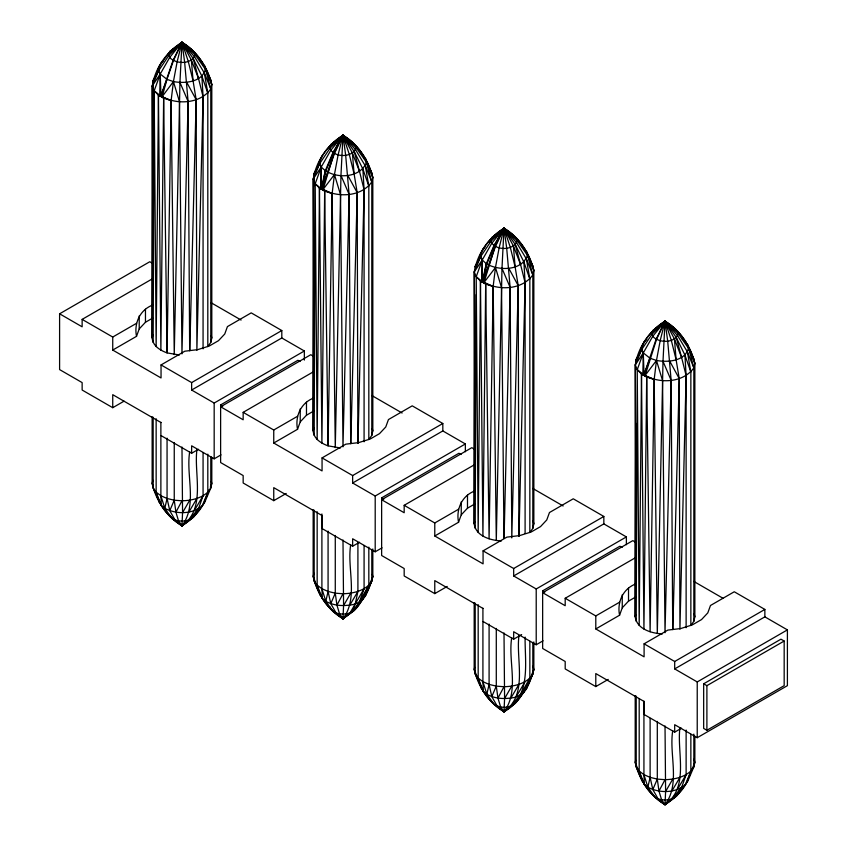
<?xml version="1.0" encoding="UTF-8"?>
<svg xmlns="http://www.w3.org/2000/svg" width="847" height="847" viewBox="0 0 847 847"><rect width="100%" height="100%" fill="white"/><g stroke="black" fill="none" stroke-linecap="round" stroke-linejoin="round"><path stroke-width="1.27" d="M474.744 294.608L474.182 523.901C475.929 536.299 490.688 540.428 501.435 540.926M635.673 423.151L635.197 616.86C636.944 629.257 651.714 633.387 662.449 633.895M210.787 342.432L210.787 88.999L211.803 84.541C207.049 67.58 197.616 51.275 181.978 42.35L168.797 55.531L158.717 70.555L152.248 85.96L154.186 90.798L158.442 95.118L160.972 95.785L163.64 98.125L167.06 352.892C160.305 350.478 152.714 345.883 152.142 337.974L152.248 85.96C155.16 68.205 166.414 51.625 181.978 42.35L194.651 56.908L204.339 72.98L207.811 93.149L207.811 346.582L210.787 342.432L211.803 337.974L211.803 84.541C207.801 67.368 197.182 51.519 181.978 42.35L177.129 61.778L173.423 81.566L171.126 100.581L167.06 352.892L179.405 354.999M371.801 435.4L371.801 181.957L372.818 177.499C368.074 160.538 358.63 144.234 342.993 135.308L329.811 148.5L319.743 163.524L313.263 178.929L315.2 183.767L319.457 188.087L322.061 188.796L324.666 191.083L328.075 445.85C321.32 443.436 313.739 438.852 313.157 430.943L313.263 178.929C316.175 161.174 327.44 144.593 342.993 135.308L355.666 149.877L365.353 165.948L368.826 186.107L368.826 439.551L371.801 435.4L372.818 430.943L372.818 177.499C368.826 160.327 358.196 144.477 342.993 135.308L338.144 154.736L334.449 174.524L332.14 193.54L328.075 445.85L340.42 447.968M532.827 528.359L532.827 274.915L533.843 270.458C529.089 253.507 519.656 237.192 504.007 228.277L499.169 247.695L495.463 267.493L493.155 286.508L489.09 538.819L485.68 284.052L483.076 281.755L480.471 281.045L476.226 276.725L474.278 271.887C477.189 254.132 488.454 237.552 504.007 228.277C519.222 237.446 529.841 253.295 533.843 270.458L533.843 523.901L532.827 528.359L529.841 532.509L529.841 279.076L526.379 258.907L516.681 242.835L504.007 228.277C492.478 235.54 482.462 246.583 478.566 259.838M693.841 621.317L693.841 367.884L694.858 363.427C690.104 346.465 680.67 330.161 665.022 321.235L660.184 340.663L656.478 360.451L654.17 379.467L650.115 631.777L646.695 377.01L637.24 369.694L635.303 364.856C638.215 347.101 649.469 330.521 665.022 321.235C680.236 330.404 690.856 346.254 694.858 363.427L694.858 616.86L693.841 621.317L690.856 625.478L690.856 372.034L687.393 351.876L677.706 335.793L665.022 321.235C653.503 328.498 643.476 339.541 639.58 352.797M641.973 345.523L641.772 349.44L643.297 352.892L642.852 374.183C657.939 383.987 682.841 383.458 693.841 367.884L687.648 344.369M188.235 47.887L181.978 42.35L179.945 82.445L174.249 354.607L171.126 100.581L158.442 95.118L156.144 346.582L154.186 90.798L160.242 74.007L169.654 57.49L181.978 42.35L194.789 52.662L195.244 54.833L205.376 69.316L211.803 84.541M348.361 140.062L342.993 135.308L340.96 175.414L335.274 447.576L332.14 193.54L320.568 188.193L315.2 183.767L321.257 166.965L330.679 150.448L342.993 135.308L355.814 145.62L356.259 147.791L366.402 162.285L372.818 177.499M508.486 232.237L504.007 228.277L501.985 268.372L496.289 540.534L493.155 286.508L481.583 281.151L476.226 276.725L482.271 259.934L491.694 243.417L504.007 228.277L516.829 238.589L517.273 240.76L527.416 255.243L533.843 270.458M671.29 326.773L665.022 321.235L663 361.341L657.304 633.503L654.17 379.467L641.497 374.003L637.24 369.694L643.297 352.892L652.709 336.375L665.022 321.235L677.844 331.548L678.288 333.718L688.431 348.212L694.858 363.427M357.974 443.214L364.083 189.675L362.887 169.072L354.268 151.645L342.993 135.308C331.463 142.571 321.447 153.625 317.551 166.88M504.071 538.48L510.127 287.313L506.675 248.065L504.007 228.277L490.942 239.235L490.837 241.459C495.273 251.072 513.833 250.776 517.273 240.76L504.007 228.277L499.476 232.247M518.989 536.172L525.098 282.644L523.901 262.041L515.283 244.603L504.007 228.277L490.837 241.459L480.757 256.482L474.818 266.932L477.179 263.195M207.811 93.149L201.872 76.114L193.254 58.687L181.978 42.35L168.902 53.308L169.654 57.49C176.017 64.404 191.846 64.584 195.244 54.833L181.978 42.35L170.226 51.085L158.918 66.638L158.717 70.555L160.242 74.007L159.702 95.266C174.81 105.081 199.754 104.615 210.787 88.999L204.593 65.484M189.792 350.647L196.165 99.681L193.074 80.889L188.267 61.386L181.978 42.35L176.536 47.114M350.817 443.606L357.19 192.65L354.088 173.847L349.282 154.345L342.993 135.308L329.928 146.277L329.811 148.5C334.258 158.103 352.818 157.817 356.259 147.791L342.993 135.308L338.461 139.289M672.846 629.533L679.22 378.567L676.118 359.774L671.311 340.272L665.022 321.235L651.957 332.193L652.709 336.375C659.072 343.289 674.9 343.469 678.288 333.718L665.022 321.235L658.68 326.804L655.61 328.149L654.18 330.171M181.978 447.025L182.56 512.647L181.978 525.765C166.531 516.808 156.166 500.704 152.142 483.573L152.142 416.692M342.993 539.994L343.575 605.605L342.993 618.723C327.545 609.776 317.18 593.662 313.157 576.542L313.157 509.661M504.007 632.953L504.59 698.563L504.007 711.692C488.56 702.735 478.206 686.631 474.182 669.501L474.182 602.619M665.022 725.921L665.604 791.532L665.022 804.65C649.585 795.704 639.22 779.589 635.197 762.459L635.197 695.578M365.608 158.453L366.402 162.285C360.314 179.151 332.437 179.575 321.257 166.965L320.568 188.193L319.457 188.087L317.159 439.551L315.2 183.767L314.173 435.4L313.263 178.929L321.257 166.965L319.743 163.524L319.933 159.596M480.757 256.482L482.271 259.934L481.583 281.151L480.471 281.045L478.174 532.509L476.226 276.725L475.199 528.359L474.278 271.887L480.757 256.482L480.948 252.565M156.144 418.746L156.144 492.192C159.077 506.58 169.813 518.173 181.978 525.765C197.7 504.95 185.779 475.495 189.696 451.695M317.159 511.715L317.159 585.15C320.092 599.549 330.828 611.142 342.993 618.723C358.715 597.918 346.804 568.453 350.711 544.653M478.174 604.673L478.174 678.108C481.107 692.507 491.842 704.101 504.007 711.692C519.73 690.877 507.819 661.422 511.726 637.611M639.189 698.944L639.189 771.077C642.132 785.476 652.857 797.069 665.022 804.65C680.755 783.835 668.834 754.381 672.751 730.58M366.402 162.285L371.801 181.957C360.663 197.732 335.793 197.849 320.462 188.256L322.061 188.796L325.259 170.776L332.945 152.608L342.993 135.308L344.369 137.267M526.622 251.411L532.827 274.915C521.678 290.69 496.808 290.817 481.477 281.215L483.076 281.755L486.273 263.735L493.96 245.566L504.007 228.277L505.384 230.236M169.156 515.452L181.978 525.765C206.308 508.909 193.804 474.331 196.885 449.969M350.69 443.616L349.112 194.355L345.65 155.107L342.993 135.308L334.459 153.466L322.061 188.796L325.82 171.126L333.263 152.809L342.993 135.308L352.405 153.095L359.53 171.454L364.083 189.675L364.083 441.795M357.91 542.927L357.91 591.45L355.338 603.572L352.405 611.809L342.993 618.723L339.044 615.557M518.915 536.183L518.205 285.608L515.103 266.805L510.296 247.313L504.007 228.277L495.474 246.435L483.076 281.755L486.834 264.095L494.277 245.768L504.007 228.277L513.43 246.064L520.545 264.423L525.098 282.644L525.098 533.441M496.12 705.339L504.007 711.692C528.337 694.836 515.834 660.258 518.925 635.896M656.15 797.514L665.022 804.65C689.68 787.456 676.647 752.284 679.94 727.541M320.462 188.256L321.309 188.426L325.259 170.776M481.477 281.215L482.324 281.384L486.273 263.735L482.271 259.934L474.278 271.887L474.182 523.901L474.691 521.667M152.905 334.629L152.142 337.974L152.778 81.005L158.717 70.555M152.905 480.228L152.142 483.573L153.063 485.86M205.101 500.333C200.898 511.037 191.697 519.687 181.978 525.765L175.054 520.005L172.237 518.671L164.794 508.316L161.332 505.511L156.144 492.192L153.159 488.031L153.159 417.222M313.919 427.597L313.157 430.943L313.792 173.963L319.743 163.524M313.919 573.197L313.157 576.542L315.455 582.249M314.173 510.18L314.173 581L317.159 585.15L322.347 598.469L325.809 601.275L333.252 611.64L336.068 612.974L342.993 618.723L354.268 610.475L365.353 596.087L371.801 581L372.818 576.542L372.818 548.994M474.691 667.267L474.182 669.501L478.311 679.77M475.199 603.138L475.199 673.958L478.174 678.108L483.372 691.438L486.824 694.233L494.267 704.598L497.094 705.932L504.007 711.692L515.325 703.391L526.358 689.087L532.827 673.958L533.843 669.501L533.843 641.962M635.705 614.636L635.197 616.86L635.303 364.856L641.772 349.44L651.851 334.417L665.022 321.235L676.298 337.572L684.916 354.999L690.856 372.034M635.705 760.235L635.197 762.459L638.405 770.452M688.42 778.054C684.916 789.468 674.89 798.298 665.022 804.65L658.108 798.89L655.292 797.567L647.849 787.202L644.387 784.396L639.189 771.077L636.213 766.916L636.213 696.107M211.803 457.348L211.803 483.573L210.787 488.031L207.811 492.192L202.232 505.924C191.962 514.447 176.24 514.436 164.794 508.316L167.06 498.491L167.06 438.164M372.309 574.308L372.818 576.542C369.313 588.601 364.888 604.038 349.917 605.002C341.754 606.251 333.072 605.414 325.809 601.275L328.075 591.45L328.075 531.133M533.081 666.155L533.843 669.501C530.317 681.56 525.913 697.007 510.932 697.97C502.769 699.209 494.097 698.383 486.824 694.233L489.09 684.418L489.09 624.091M694.858 736.234L694.858 762.459L693.841 766.916L690.856 771.077L685.287 784.809C675.017 793.332 659.294 793.332 647.849 787.202L650.115 777.377L650.115 718.362M367.407 588.612L366.402 592.424L372.818 576.542M203.068 348.837L203.068 96.717L198.516 78.496L191.39 60.137L181.978 42.35L173.466 60.518L166.954 79.353L162.179 96.632L173.423 81.566C184.53 83.673 202.02 82.413 205.376 69.316M332.14 193.54L324.666 191.083L323.056 189.484L334.046 153.254L342.993 135.308L341.817 137.246M493.155 286.508L485.68 284.052L484.071 282.443L495.061 246.223L504.007 228.277L502.832 230.204M365.353 596.087L366.052 593.652M486.273 263.735C498.661 271.029 522.197 271.146 527.416 255.243M517.326 699.527L516.734 701.612L504.007 711.692L498.322 706.525M526.358 689.087L527.046 686.652M686.123 627.722L686.123 375.602L681.57 357.381L674.445 339.022L665.022 321.235L656.52 339.403L645.128 375.433L656.478 360.451C667.584 362.558 685.064 361.298 688.431 348.212M322.061 188.796L334.046 153.254M483.076 281.755L495.061 246.223M171.126 100.581L163.64 98.125L160.972 95.785L173.074 60.328L181.978 42.35L184.635 62.149L188.087 101.396L189.664 350.658M654.17 379.467L646.695 377.01L644.038 374.681L656.129 339.213L665.022 321.235L667.69 341.034L671.142 380.282L672.719 629.543M157.33 71.487L158.918 66.638M156.144 492.192L160.877 495.749L167.06 498.491L169.771 510.667L175.054 520.005C180.379 521.667 186.425 521.53 191.39 518.851L198.516 508.719L203.068 495.749L203.068 452.478M317.159 585.15L321.902 588.718L328.075 591.45L330.785 603.625L336.068 612.974C341.394 614.636 347.439 614.499 352.405 611.809L359.53 601.677L364.083 588.718L364.083 545.436M525.098 637.092C524.769 662.883 531.683 696.996 504.007 711.692L502.282 709.818M639.189 771.077L643.932 774.645L650.115 777.377L652.815 789.552L658.108 798.89C663.423 800.553 669.479 800.426 674.445 797.736L681.57 787.604L686.123 774.645L686.123 730.05M161.756 96.494L159.543 95.319L160.972 95.785L166.954 79.353L160.242 74.007L152.248 85.96L153.159 342.432L154.186 90.798L159.702 95.266L158.442 95.118L160.877 350.15L163.64 98.125L158.442 95.118L162.952 97.363M124.054 401.16L112.736 407.693L82.138 390.033L82.138 382.6L59.597 369.588L59.597 313.803L82.138 326.815L82.138 319.383L112.736 337.042L112.736 350.065L136.515 336.333C133.858 323.321 139.946 309.822 152.682 305.068M136.515 336.333L139.215 328.922L139.215 315.899M314.173 356.661L310.785 354.713L220.622 406.772L243.163 419.784L243.163 412.341L273.75 430.011L273.75 443.023L297.53 429.291C294.883 416.29 300.96 402.791 313.697 398.037M297.53 429.291L300.23 421.88L300.23 408.868M475.188 449.619L471.8 447.671L381.637 499.73L404.178 512.742L404.178 505.31L434.776 522.97L434.776 535.982L458.545 522.26C455.898 509.248 461.975 495.749 474.712 490.995M458.545 522.26L461.244 514.838L461.244 501.826M644.811 375.38L642.598 374.205L644.038 374.681L650.009 358.239L643.297 352.892L635.303 364.856L636.213 621.317L637.24 369.694L639.189 625.478L641.497 374.003L642.852 374.183L641.497 374.003L643.932 629.046L646.695 377.01L641.497 374.003L645.933 376.174M636.203 542.588L632.825 540.63L542.652 592.688L565.193 605.711L565.193 598.268L595.79 615.928L595.79 628.95L619.57 615.218C616.912 602.206 623 588.707 635.737 583.954M619.57 615.218L622.259 607.807L622.259 594.785M157.574 71.794L161.248 62.699L162.92 61.376M318.588 164.752L319.965 161.343M320.886 159.067L322.262 155.657M481.901 252.035L483.277 248.626L484.95 247.303M642.005 347.27L644.302 341.585L646.812 339.605M527.395 685.424L529.375 680.522M531.365 675.631L533.843 669.501M205.366 499.169L209.325 489.577M210.321 487.173L211.803 483.573L211.295 481.35M688.918 776.858L690.4 773.258M691.396 770.855L694.858 762.459L694.095 759.124M371.801 581C364.75 590.878 362.855 604.303 352.405 611.809L362.887 599.221L371.801 581L371.801 549.523M478.174 678.108L482.917 681.676L489.09 684.418L491.8 696.583L497.094 705.932C518.29 713.65 524.632 687.33 532.827 673.958L532.827 642.481M169.771 510.667L174.249 500.206L174.249 442.505M330.785 603.625L335.274 593.175L335.274 535.473M491.8 696.583L496.289 686.134L496.289 628.432M652.815 789.552L657.304 779.102L657.304 721.4M523.88 692.211L532.827 673.958M339.202 615.282L342.993 618.723L344.115 616.489M210.787 456.554L210.787 488.031L204.572 502.663L193.508 517.263L181.978 525.765L178.537 520.873L175.911 512.181L181.978 500.799C191.157 500.566 200.813 498.512 207.811 492.192L207.811 454.151M355.666 608.697L342.993 618.723L339.552 613.831L336.926 605.15L342.993 593.758C352.172 593.525 361.828 591.471 368.826 585.15L368.826 547.12M508.761 707.351L504.007 711.692L500.577 706.79L497.951 698.108L504.007 686.726C513.187 686.494 522.843 684.44 529.841 678.108L529.841 641.391M693.841 734.137L693.841 766.916L687.626 781.548L676.562 796.148L665.022 804.65L661.592 799.759L658.966 791.077L665.022 779.685C674.212 779.452 683.868 777.398 690.856 771.077L690.856 734.36M323.914 190.268L319.457 188.087L321.902 443.119L324.666 191.083L319.457 188.087L323.067 189.675L321.902 188.892M484.929 283.226L480.471 281.045L482.917 536.077L485.68 284.052L480.471 281.045L484.082 282.644L482.917 281.85M359.53 601.677L368.826 585.15M529.841 678.108L520.545 694.646L511.006 705.9M641.772 349.44L635.832 359.89L635.822 362.527L635.832 359.89L638.193 356.163M182.56 512.647L189.696 500.206M343.575 605.605L350.711 593.175M504.59 698.563L511.726 686.134M665.604 791.532L672.751 779.102M167.833 55.235L170.226 51.085M329.451 147.156L331.241 144.043M489.27 242.2L492.266 237.001M652.084 332.045L653.281 329.97M188.902 512.043L196.885 498.491M194.323 510.614L203.068 495.749M349.917 605.002L357.91 591.45M364.083 588.718L349.991 612.942L342.993 618.723L339.541 614.996M510.932 697.97L518.925 684.418M516.352 696.541L525.098 681.676M671.946 790.929L679.94 777.377M677.378 789.499L686.123 774.645M154.556 78.21L152.778 81.005L152.884 151.073M315.571 171.168L313.792 173.963L313.813 185.864M341.436 616.595L342.993 618.723L344.496 616.552M171.136 51.286L172.555 49.264L174.609 48.364M493.166 237.213L494.595 235.191L497.665 233.836M323.056 189.484L334.449 174.524L340.526 194.662L342.982 446.835L349.112 194.355L340.96 175.414M484.071 282.443L495.463 267.493L501.54 287.62L503.986 538.48M188.976 519.984L198.516 508.719M672.02 798.869L681.57 787.604M504.007 711.692L505.723 709.775M666.737 802.734L665.022 804.65L662.185 802.067M341.817 616.5L342.993 618.723L344.697 616.817M139.215 328.922L145.462 322.252L152.682 318.08M300.23 421.88L306.476 415.221L313.697 411.049M461.244 514.838L467.491 508.179L474.712 504.007M622.259 607.807L628.516 601.137L635.737 596.976M179.13 523.181L181.978 525.765L185.779 522.239M666.928 802.882L665.022 804.65L673.937 797.482M342.993 618.723L347.725 614.403M179.384 522.97L181.978 525.765L194.842 515.41M675.906 795.884L677.886 794.295M59.597 313.803L149.771 261.744L153.148 263.703M82.138 319.383L152.905 278.525M112.736 337.042L136.515 323.321M112.736 350.065L161.046 377.953L161.046 364.93L184.815 351.209L197.669 349.652L209.209 346.042L218.484 340.685L224.741 334.014L227.43 326.603L251.21 312.871L281.807 330.542L281.807 337.974L191.634 390.033L191.634 382.6L281.807 330.542M191.634 390.033L214.175 403.045L304.348 350.986L304.348 360.07M286.212 493.473L273.75 500.662L243.163 483.002L243.163 475.559L220.622 462.547L220.622 404.908L297.911 360.282L300.05 361.521M243.163 412.341L313.93 371.484M161.046 435.591L191.634 453.251L198.484 449.291M191.634 453.251L191.634 445.808L214.175 458.83L221.025 454.871M273.75 430.011L297.53 416.279M273.75 443.023L322.061 470.911L322.061 457.899L345.841 444.167L358.683 442.61L370.224 439L379.509 433.643L385.756 426.983L388.455 419.561L412.224 405.84L442.822 423.5L442.822 430.932L352.648 483.002L352.648 475.559L442.822 423.5M352.648 483.002L375.2 496.014L465.363 443.955L465.363 451.737M447.227 586.431L434.776 593.62L404.178 575.96L404.178 568.528L381.637 555.505L381.637 497.867L458.926 453.251L461.075 454.49M404.178 505.31L474.945 464.452M273.75 500.662L273.75 487.65L322.061 515.537L322.061 528.549L352.648 546.209L359.499 542.26M352.648 546.209L352.648 538.777L375.2 551.789L382.039 547.84M434.776 522.97L458.545 509.248M434.776 535.982L483.076 563.869L483.076 550.857L506.855 537.136L519.698 535.579L531.238 531.969L540.524 526.612L546.77 519.942L549.47 512.53L573.25 498.798L603.837 516.458L603.837 523.901L513.674 575.96L513.674 568.517L603.837 516.458M513.674 575.96L536.215 588.972L626.378 536.913L626.378 544.695M608.241 679.4L595.79 686.589L565.193 668.918L565.193 661.486L542.652 648.474L542.652 590.835L619.94 546.209L622.09 547.448M565.193 598.268L635.959 557.411M483.076 621.507L513.674 639.178L521.657 634.562M513.674 639.178L513.674 631.735L536.215 644.758L543.065 640.798M595.79 615.928L619.57 602.206M595.79 628.95L644.091 656.838L644.091 643.826L667.87 630.094L680.713 628.538L692.253 624.927L701.538 619.57L707.785 612.91L710.485 605.489L734.264 591.767L764.862 609.427L764.862 616.86L674.688 668.918L674.688 661.486L764.862 609.427M674.688 668.918L697.229 681.941L787.403 629.882L787.403 685.657L697.229 737.716L674.688 724.704L674.688 732.136L681.539 728.187M703.666 683.794L780.955 639.178L784.174 641.031L784.174 685.657L706.896 730.273L703.666 728.42L703.666 683.794L706.896 685.657L784.174 641.031M333.57 142.222L335.624 141.322M167.06 498.491L174.249 500.206L181.978 500.799M328.075 591.45L335.274 593.175L342.993 593.758M489.09 684.418L496.289 686.134L504.007 686.726M650.115 777.377L657.304 779.102L665.022 779.685M166.954 79.353L173.423 81.566L179.5 101.704L181.957 353.877L188.087 101.396L179.945 82.445M650.009 358.239L656.478 360.451L662.555 380.589L665.011 632.762L671.142 380.282L663 361.341M189.156 48.268L190.988 49.02M350.171 141.227L352.003 141.978L353.39 143.99M510.275 233.814L513.028 234.947L514.404 236.959M672.211 327.154L674.043 327.905M281.807 337.974L304.348 350.986M442.822 430.932L465.363 443.955M603.837 523.901L626.378 536.913M764.862 616.86L787.403 629.882M210.765 302.538L241.099 320.05M371.791 395.507L402.113 413.018M532.805 488.465L563.139 505.977M693.82 581.434L723.031 598.289M161.046 364.93L191.634 382.6M322.061 457.899L352.648 475.559M483.076 550.857L513.674 568.517M644.091 643.826L674.688 661.486M220.622 404.908L222.761 406.147M381.637 497.867L383.786 499.105M542.652 590.835L544.801 592.074M161.046 422.568L112.736 394.681L112.736 407.693M483.076 608.495L434.776 580.608L434.776 593.62M674.688 732.136L644.091 714.476L644.091 701.464L595.79 673.566L595.79 686.589M681.951 338.673L685.001 340.822L686.112 343.088M521.953 246.424L523.986 247.864L525.098 250.13M360.938 153.466L362.971 154.895L364.623 158.304M199.913 60.497L201.957 61.937L203.608 65.335M337.074 613.969L330.171 608.411L329.727 606.674M180.422 523.637L181.978 525.765M692.348 356.894L693.841 358.969L688.876 348.763M531.334 263.925L532.827 266L532.827 268.647M369.567 169.929L371.801 173.042L371.801 175.678M208.553 76.961L210.787 80.084L210.787 82.72M669.723 361.108L679.22 378.567L679.929 629.141L686.123 375.602L684.916 354.999M508.708 268.15L518.205 285.608L511.8 537.898L510.127 287.313L501.985 268.372M347.694 175.191L357.19 192.65L357.9 443.214M186.668 82.223L196.165 99.681L196.885 350.256L203.068 96.717L201.872 76.114M526.199 252.395L532.827 266M367.386 163.969L371.801 173.042M204.709 67.601L205.821 69.878M206.922 72.143L210.787 80.084M636.213 766.916L642.407 781.516M475.199 673.958L480.609 685.488L479.233 682.057M314.173 581L320.378 595.589M153.159 488.031L158.029 498.407M685.001 340.822L685.985 343.151M523.986 247.864L524.96 250.193M362.971 154.895L364.432 158.4M201.957 61.937L202.931 64.266M687.393 351.876L693.841 367.884M526.379 258.907L532.827 274.915M639.326 772.739L641.624 778.446M365.353 165.948L371.801 181.957M204.339 72.98L210.787 88.999M316.831 585.669L318.207 589.099M154.895 490.424L158.114 498.417M523.901 262.041L529.841 279.076M362.887 169.072L368.826 186.107M643.932 701.2L643.932 774.645L647.849 787.202M482.917 608.241L482.917 681.676L486.824 694.233M321.902 513.97L321.902 588.718L325.809 601.275M160.877 422.314L160.877 495.749L164.794 508.316M676.298 337.572L681.57 357.381M515.283 244.603L520.545 264.423M354.268 151.645L359.53 171.454M193.254 58.687L198.516 78.496M480.863 686.504L481.392 688.547M158.569 499.561L159.352 502.631M694.095 613.524L694.858 616.86M533.081 520.556L533.843 523.901M372.309 428.709L372.818 430.943M211.295 335.751L211.803 337.974M657.304 779.102L658.966 791.077M496.289 686.134L497.951 698.108M335.274 593.175L336.926 605.15M174.249 500.206L175.911 512.181M674.445 339.022L676.118 359.774M513.43 246.064L515.103 266.805M352.405 153.095L354.088 173.847M191.39 60.137L193.074 80.889M643.932 774.645L644.387 784.396M482.917 681.676L483.372 691.438M321.902 588.718L322.347 598.469M160.877 495.749L161.332 505.511M643.297 352.892L644.038 374.681M160.242 74.007L160.972 95.785M482.271 259.934L482.324 281.384M321.257 166.965L321.309 188.426M706.896 685.657L706.896 730.273M697.229 681.941L697.229 737.716M628.516 588.125L628.516 601.137M536.215 588.972L536.215 644.758M467.491 495.167L467.491 508.179M375.2 496.014L375.2 551.789M306.476 402.198L306.476 415.221M214.175 403.045L214.175 458.83M145.462 309.24L145.462 322.252"/></g></svg>
